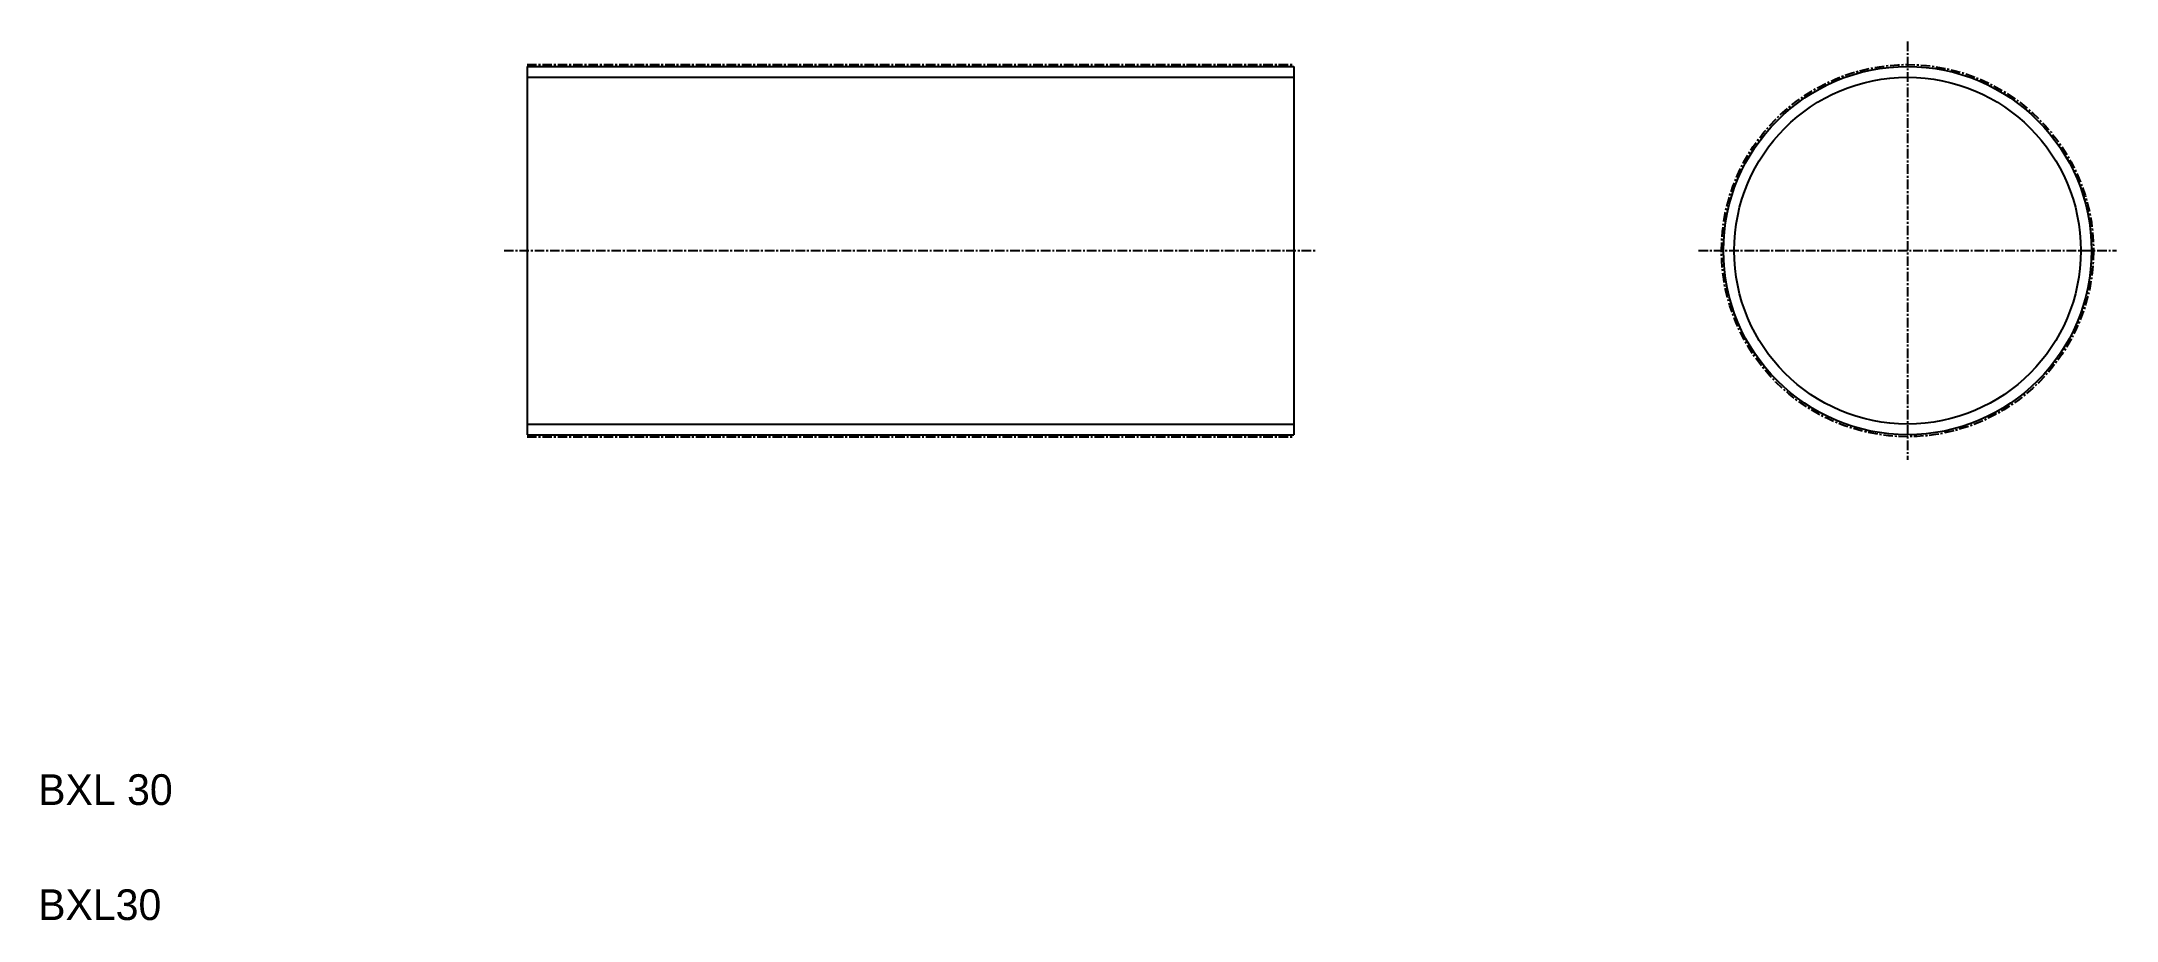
# Model space of a CAD drawing. Extents: x 10 to 281, y 10 to 125.
import ezdxf

# ---------------------------------------------------------------- set-up
doc = ezdxf.new("R2010")
doc.units = 0
doc.linetypes.add('CENTER', pattern=[2, 1.25, -0.25, 0.25, -0.25])
doc.layers.get('0').update_dxf_attribs({"linetype": 'CONTINUOUS'})
doc.layers.add('CENTER', color=1, linetype='CENTER')

msp = doc.modelspace()

# ---------------------------------------------------------------- linework, layer by layer
at = {"color": 7, "linetype": 'CONTINUOUS'}
for p, q in [((73.75, 121.25), (73.75, 73.25)), ((73.75, 121.25), (173.75, 121.25)), ((173.75, 121.25), (173.75, 73.25)), ((73.75, 115.24), (73.75, 115.24)), ((73.75, 97.25), (73.75, 97.25)), ((73.75, 73.25), (173.75, 73.25))]:
    msp.add_line(p, q, dxfattribs=at)
at = {"color": 3, "linetype": 'CONTINUOUS'}
for p, q in [((73.75, 119.85), (173.75, 119.85)), ((73.75, 74.65), (173.75, 74.65))]:
    msp.add_line(p, q, dxfattribs=at)
at = {"color": 7, "linetype": 'CONTINUOUS'}
msp.add_circle((253.75, 97.25), 24, dxfattribs=at)
at = {"color": 3, "linetype": 'CONTINUOUS'}
msp.add_circle((253.75, 97.25), 22.6, dxfattribs=at)
at = {"layer": 'CENTER', "color": 1, "linetype": 'CENTER'}
for p, q in [((253.75, 124.5), (253.75, 69.99)), ((73.75, 121.5), (173.75, 121.5)), ((70.75, 97.25), (176.75, 97.25)), ((226.49, 97.25), (281, 97.25)), ((73.75, 72.99), (173.75, 72.99))]:
    msp.add_line(p, q, dxfattribs=at)
msp.add_circle((253.75, 97.25), 24.25, dxfattribs=at)

# ---------------------------------------------------------------- texts
at = {"color": 7, "linetype": 'CONTINUOUS'}
for s, p in [('BXL 30', (10, 25)), ('BXL30', (10, 10))]:
    msp.add_text(s, height=4, dxfattribs=at).set_placement(p)

doc.saveas('drawing.dxf')
